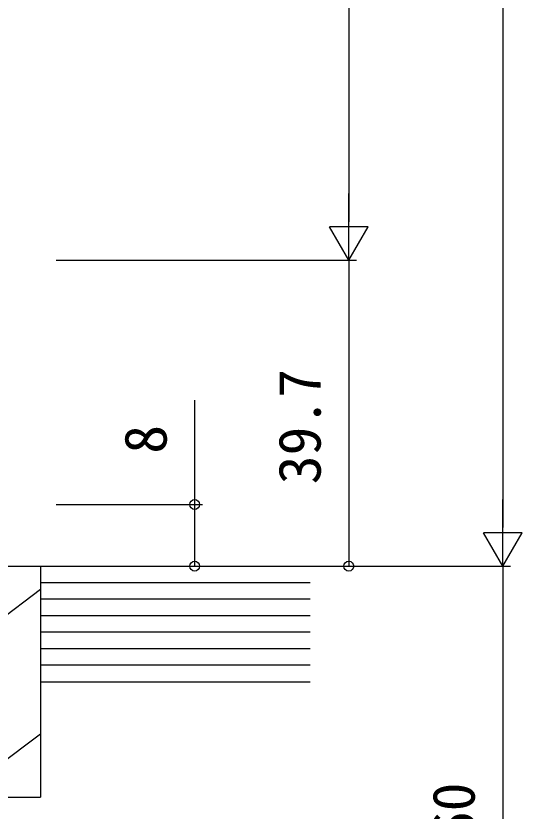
# Model space of a CAD drawing. Units: millimetres, scale not verified. Extents: x -437 to 438, y -331 to 328.
# Drawn here: x -202.1 to -136.4, y -226.6 to -123.4 of the extents above; entities that cross this region are included whole.
import ezdxf
from ezdxf.enums import TextEntityAlignment as Align

# ---------------------------------------------------------------- set-up
doc = ezdxf.new("R2010")
doc.units = ezdxf.units.MM
doc.header["$LTSCALE"] = 2
for name, color, linetype in [('0-6_YKK_D', 6, 'Continuous'), ('0-8_YSS_K', 3, 'Continuous'), ('0-9_YSS_KE', 3, 'Continuous')]:
    doc.layers.add(name, color=color, linetype=linetype)
doc.styles.add('ＭＳ ゴシック', font='')
doc.styles.get('ＭＳ ゴシック').set_extended_font_data('MS Gothic')

msp = doc.modelspace()

# ---------------------------------------------------------------- linework, layer by layer
at = {"layer": '0-6_YKK_D'}
for p, q in [((-138.898, 153.597), (-138.898, -189.802)), ((-158.898, 129.9), (-158.898, -150.1)), ((-158.898, -155.1), (-158.898, -146.44)), ((-158.898, -155.1), (-161.398, -150.77)), ((-156.398, -150.77), (-161.398, -150.77)), ((-158.898, -155.1), (-156.398, -150.77)), ((-196.898, -155.1), (-157.898, -155.1)), ((-196.898, -155.1), (-157.898, -155.1)), ((-158.898, -155.1), (-158.898, -194.802)), ((-196.898, -186.8), (-177.898, -186.8)), ((-138.898, -194.802), (-138.898, -186.142)), ((-138.898, -194.802), (-141.398, -190.472)), ((-136.398, -190.472), (-141.398, -190.472)), ((-138.898, -194.802), (-136.398, -190.472)), ((-196.898, -194.802), (-157.898, -194.802)), ((-196.898, -194.802), (-137.898, -194.802)), ((-196.898, -194.802), (-137.898, -194.802)), ((-196.898, -194.802), (-177.898, -194.802)), ((-138.898, -194.802), (-138.898, -254.802))]:
    msp.add_line(p, q, dxfattribs=at)
msp.add_lwpolyline([(-178.898, -194.802), (-178.898, -186.8), (-178.898, -173.268)], dxfattribs=at)
for centre in [(-178.898, -186.8), (-178.898, -194.802), (-158.898, -194.802)]:
    msp.add_circle(centre, 0.637, dxfattribs=at)
at = {"layer": '0-8_YSS_K'}
for p, q in [((-163.9, -196.951), (-198.902, -196.951)), ((-234.902, -224.802), (-198.902, -197.802)), ((-163.9, -199.093), (-198.902, -199.093)), ((-163.9, -201.236), (-198.902, -201.236)), ((-163.9, -203.379), (-198.902, -203.379)), ((-163.9, -205.522), (-198.902, -205.522)), ((-163.9, -207.665), (-198.902, -207.665)), ((-209.902, -224.802), (-198.902, -216.552))]:
    msp.add_line(p, q, dxfattribs=at)
at = {"layer": '0-9_YSS_KE'}
for p, q in [((-238.902, -194.802), (-198.902, -194.802)), ((-198.902, -194.802), (-198.902, -224.802)), ((-198.902, -194.808), (-198.902, -209.808)), ((-198.902, -194.808), (-163.9, -194.808)), ((-198.902, -209.808), (-163.9, -209.808)), ((-238.902, -224.802), (-198.902, -224.802))]:
    msp.add_line(p, q, dxfattribs=at)

# ---------------------------------------------------------------- texts
at = {"layer": '0-6_YKK_D', "style": 'ＭＳ ゴシック'}
for s, p in [('39.7', (-160.898, -184.177)), ('8', (-180.898, -180.211)), ('60', (-140.898, -230.363))]:
    msp.add_text(s, height=5.499, rotation=90, dxfattribs=at).set_placement(p, align=Align.BOTTOM_LEFT)

doc.saveas('drawing.dxf')
